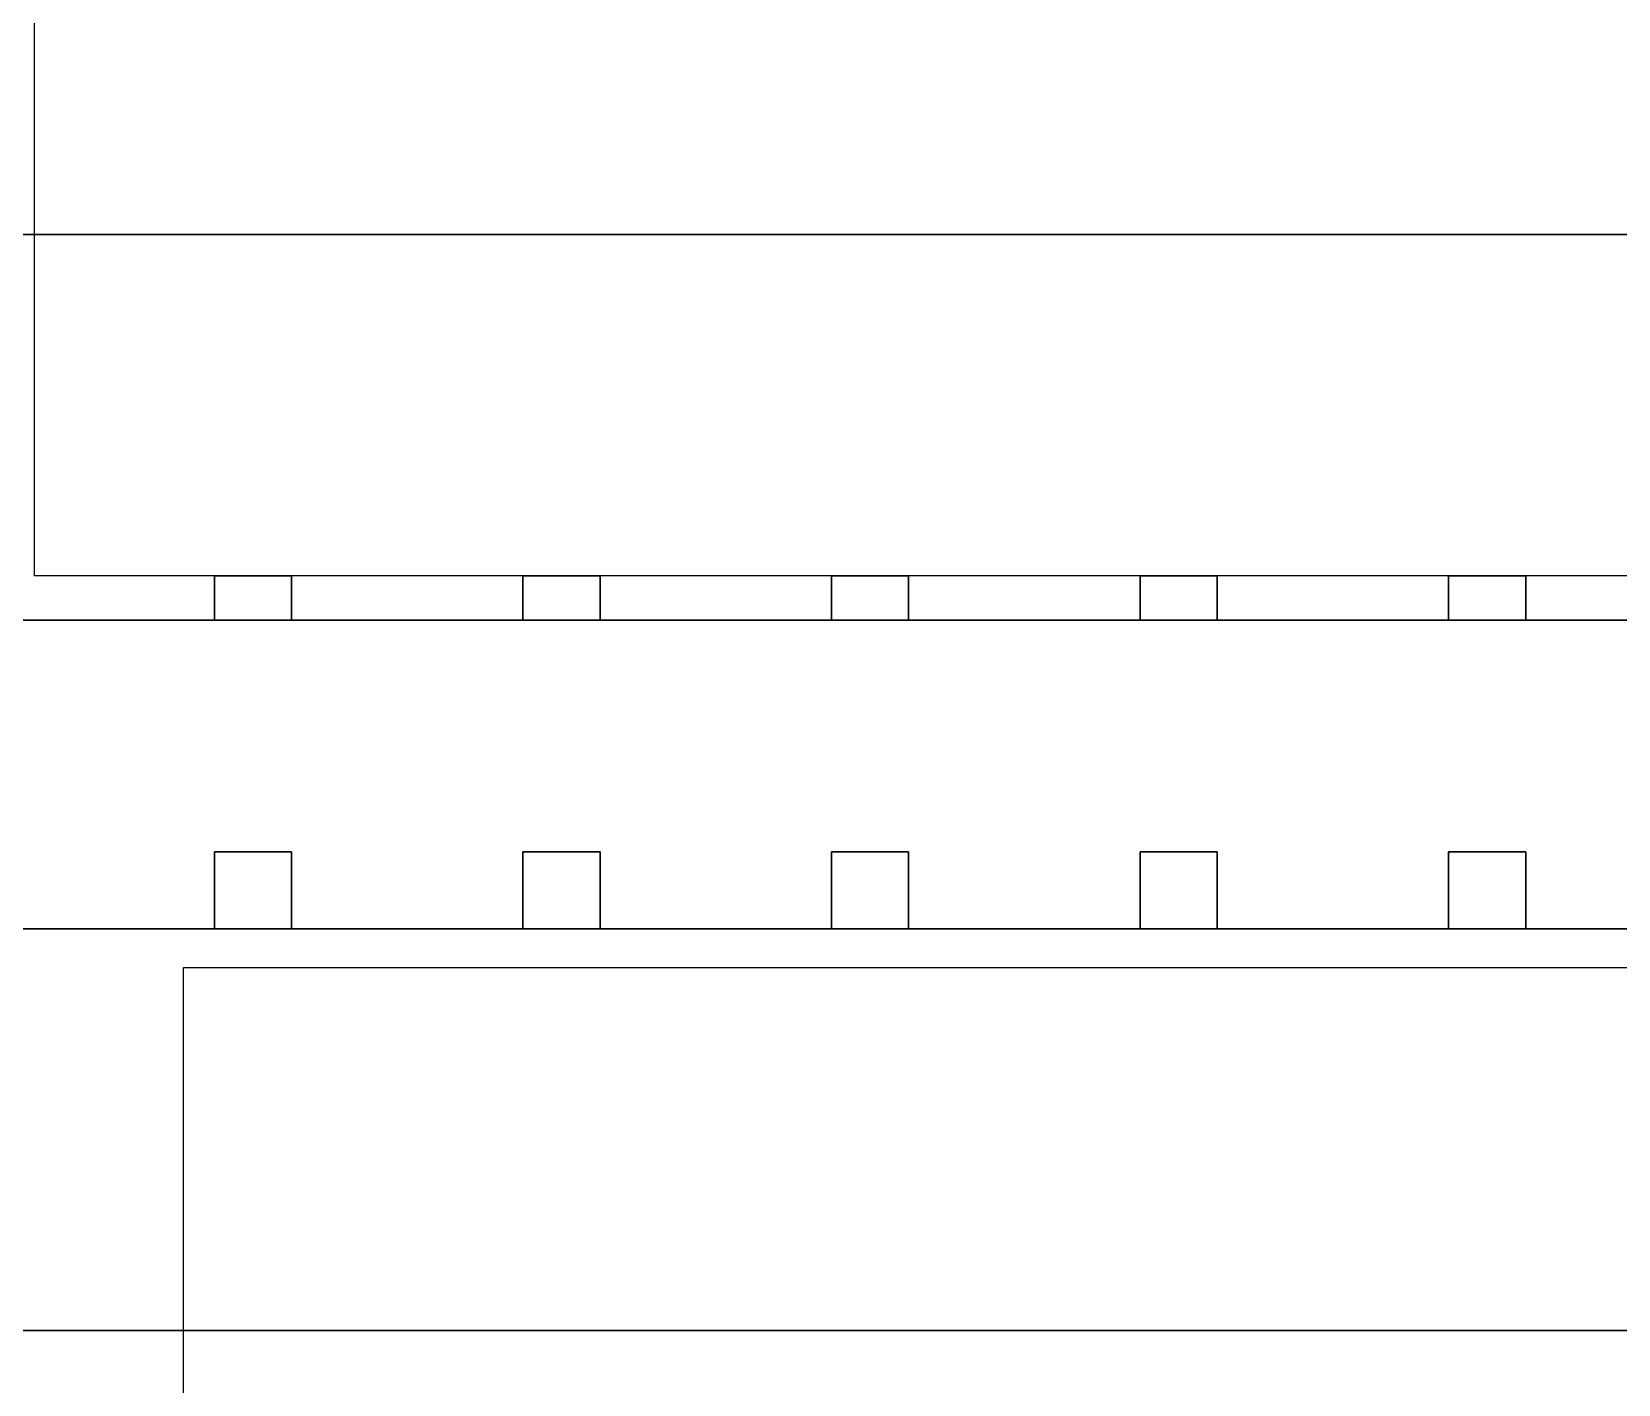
# Model space of a CAD drawing. Extents: x -3500 to 3500, y -3500 to 3500.
# Drawn here: x 278 to 792, y -110 to 328 of the extents above; entities that cross this region are included whole.
import ezdxf

# ---------------------------------------------------------------- set-up
doc = ezdxf.new("R2010")
doc.units = 0
for name, color, linetype in [('L5D100', 7, 'CONTINUOUS'), ('L5D101', 6, 'CONTINUOUS'), ('L5D99', 4, 'CONTINUOUS')]:
    doc.layers.add(name, color=color, linetype=linetype)

# ---------------------------------------------------------------- blocks, each defined once
blk = doc.blocks.new('TOP_main_5_Cheese_diff')
at = {"layer": 'L5D101'}
for points in [[(337.5, 137.5), (337.5, 151.87), (362.5, 151.87), (362.5, 137.5)], [(437.5, 137.5), (437.5, 151.87), (462.5, 151.87), (462.5, 137.5)], [(537.5, 137.5), (537.5, 151.87), (562.5, 151.87), (562.5, 137.5)], [(637.5, 137.5), (637.5, 151.87), (662.5, 151.87), (662.5, 137.5)], [(737.5, 137.5), (737.5, 151.87), (762.5, 151.87), (762.5, 137.5)], [(337.5, 37.5), (337.5, 62.5), (362.5, 62.5), (362.5, 37.5)], [(437.5, 37.5), (437.5, 62.5), (462.5, 62.5), (462.5, 37.5)], [(537.5, 37.5), (537.5, 62.5), (562.5, 62.5), (562.5, 37.5)], [(637.5, 37.5), (637.5, 62.5), (662.5, 62.5), (662.5, 37.5)], [(737.5, 37.5), (737.5, 62.5), (762.5, 62.5), (762.5, 37.5)]]:
    blk.add_lwpolyline(points, close=True, dxfattribs=at)
blk = doc.blocks.new('TOP_main_5_Cheese_100')
at = {"layer": 'L5D100'}
for points in [[(2334.91, 262.5), (-2334.91, 262.5)], [(262.5, 262.5), (1949.729, 262.5)], [(837.5, 137.5), (762.5, 137.5), (762.5, 151.865), (737.5, 151.865), (737.5, 137.5), (662.5, 137.5), (662.5, 151.865), (637.5, 151.865), (637.5, 137.5), (562.5, 137.5), (562.5, 151.865), (537.5, 151.865), (537.5, 137.5), (462.5, 137.5), (462.5, 151.865), (437.5, 151.865), (437.5, 137.5), (362.5, 137.5), (362.5, 151.865), (337.5, 151.865), (337.5, 137.5), (262.5, 137.5)], [(262.5, 37.5), (337.5, 37.5), (362.5, 37.5), (437.5, 37.5), (462.5, 37.5), (537.5, 37.5), (562.5, 37.5), (637.5, 37.5), (662.5, 37.5), (737.5, 37.5), (762.5, 37.5), (837.5, 37.5), (862.5, 37.5), (937.5, 37.5), (962.5, 37.5), (1037.5, 37.5), (1062.5, 37.5), (1137.5, 37.5), (1162.5, 37.5), (1237.5, 37.5), (1262.5, 37.5), (1337.5, 37.5)], [(837.5, 37.5), (762.5, 37.5), (762.5, 62.5), (737.5, 62.5), (737.5, 37.5), (662.5, 37.5), (662.5, 62.5), (637.5, 62.5), (637.5, 37.5), (562.5, 37.5), (562.5, 62.5), (537.5, 62.5), (537.5, 37.5), (462.5, 37.5), (462.5, 62.5), (437.5, 62.5), (437.5, 37.5), (362.5, 37.5), (362.5, 62.5), (337.5, 62.5), (337.5, 37.5), (262.5, 37.5)], [(-2334.91, 137.5), (2334.91, 137.5), (2334.91, -92.6675), (-331.437, -92.6675)], [(-331.437, -92.6675), (2334.91, -92.6675)]]:
    blk.add_lwpolyline(points, dxfattribs=at)
blk = doc.blocks.new('TOP_main_5')
for name in ['TOP_main_5_Cheese_100', 'TOP_main_5_Cheese_diff']:
    blk.add_blockref(name, (0, 0))
blk = doc.blocks.new('TOP_main_5_NoCheese_99')
at = {"layer": 'L5D99'}
blk.add_lwpolyline([(24.965, -909.815), (2134.91, -909.815), (2134.91, -390.045), (1904.172, -390.045), (1904.172, -790.045), (550.18, -790.045), (550.18, -590.045), (327.5095, -590.045), (327.5095, 25.045), (2134.91, 25.045), (2134.91, 551.865), (1949.729, 551.865), (1949.729, 151.865), (279.247, 151.865), (279.247, 351.865), (141.9525, 351.865)], dxfattribs=at)
blk = doc.blocks.new('TOP_main')
for name in ['TOP_main_5', 'TOP_main_5_NoCheese_99']:
    blk.add_blockref(name, (0, 0))

msp = doc.modelspace()

# ---------------------------------------------------------------- block references
msp.add_blockref('TOP_main', (0, 0))

doc.saveas('drawing.dxf')
